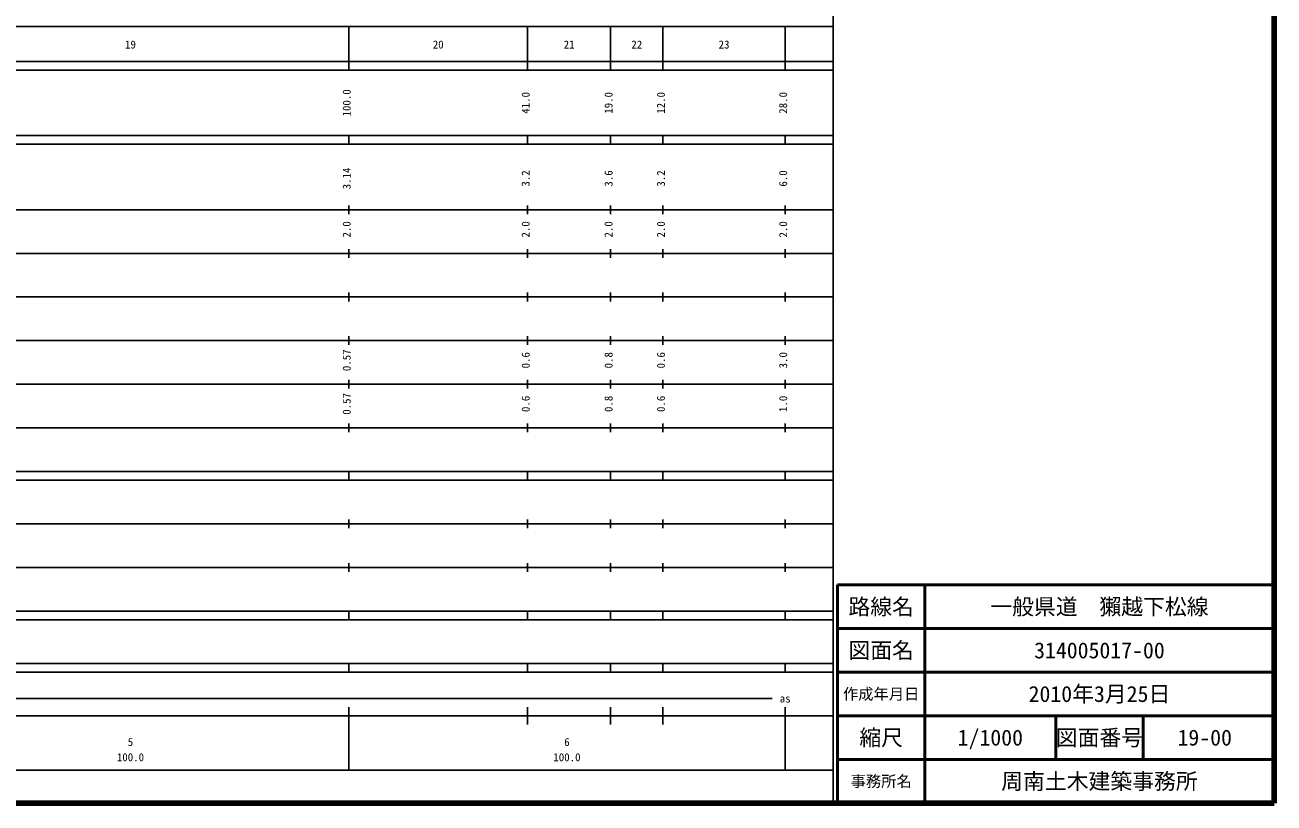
# Model space of a CAD drawing. Units: millimetres on the paper, enlarged 1000 times. Extents: x 40000 to 680000, y 20000 to 380000.
# Drawn here: x 393832 to 680000, y 20000 to 198357 of the extents above; entities that cross this region are included whole.
import ezdxf
from ezdxf.enums import TextEntityAlignment as Align

# ---------------------------------------------------------------- set-up
doc = ezdxf.new("R2010")
doc.units = ezdxf.units.MM
doc.header["$LTSCALE"] = 1000
for name, color, linetype, lineweight in [('M-TTL', 2, 'Continuous', 140), ('M-TTL-BAND', 7, 'Continuous', 25), ('M-TTL-FRAM', 2, 'Continuous', 50), ('M-TTL-LINE', 7, 'Continuous', 50)]:
    doc.layers.add(name, color=color, linetype=linetype, lineweight=lineweight)
doc.layers.add('M-TTL-TXT', color=7, linetype='Continuous')
doc.styles.add('ＭＳ ゴシック', font='')
doc.styles.get('ＭＳ ゴシック').set_extended_font_data('MS Gothic')

msp = doc.modelspace()

# ---------------------------------------------------------------- linework, layer by layer
at = {"layer": 'M-TTL'}
for p, q in [((680000, 20000), (680000, 380000)), ((40000, 20000), (680000, 20000))]:
    msp.add_line(p, q, dxfattribs=at)
at = {"layer": 'M-TTL-BAND'}
for p, q in [((579000, 20000), (579000, 370000)), ((68000, 198000), (579000, 198000)), ((468000, 188000), (468000, 198000)), ((509000, 188000), (509000, 198000)), ((528000, 188000), (528000, 198000)), ((540000, 188000), (540000, 198000)), ((568000, 188000), (568000, 198000)), ((40000, 190000), (579000, 190000)), ((40000, 188000), (579000, 188000)), ((40000, 173000), (579000, 173000)), ((468000, 171000), (468000, 173000)), ((509000, 171000), (509000, 173000)), ((528000, 171000), (528000, 173000)), ((540000, 171000), (540000, 173000)), ((568000, 171000), (568000, 173000)), ((40000, 171000), (579000, 171000)), ((40000, 156000), (579000, 156000)), ((468000, 155000), (468000, 157000)), ((509000, 155000), (509000, 157000)), ((528000, 155000), (528000, 157000)), ((540000, 155000), (540000, 157000)), ((568000, 155000), (568000, 157000)), ((46000, 146000), (579000, 146000)), ((468000, 145000), (468000, 147000)), ((509000, 145000), (509000, 147000)), ((528000, 145000), (528000, 147000)), ((540000, 145000), (540000, 147000)), ((568000, 145000), (568000, 147000)), ((52000, 136000), (579000, 136000)), ((468000, 135000), (468000, 137000)), ((509000, 135000), (509000, 137000)), ((528000, 135000), (528000, 137000)), ((540000, 135000), (540000, 137000)), ((568000, 135000), (568000, 137000)), ((46000, 126000), (579000, 126000)), ((468000, 125000), (468000, 127000)), ((509000, 125000), (509000, 127000)), ((528000, 125000), (528000, 127000)), ((540000, 125000), (540000, 127000)), ((568000, 125000), (568000, 127000)), ((52000, 116000), (579000, 116000)), ((468000, 115000), (468000, 117000)), ((509000, 115000), (509000, 117000)), ((528000, 115000), (528000, 117000)), ((540000, 115000), (540000, 117000)), ((568000, 115000), (568000, 117000)), ((46000, 106000), (579000, 106000)), ((468000, 105000), (468000, 107000)), ((509000, 105000), (509000, 107000)), ((528000, 105000), (528000, 107000)), ((540000, 105000), (540000, 107000)), ((568000, 105000), (568000, 107000)), ((40000, 96000), (579000, 96000)), ((468000, 94000), (468000, 96000)), ((509000, 94000), (509000, 96000)), ((528000, 94000), (528000, 96000)), ((540000, 94000), (540000, 96000)), ((568000, 94000), (568000, 96000)), ((40000, 94000), (579000, 94000)), ((49000, 84000), (579000, 84000)), ((468000, 83000), (468000, 85000)), ((509000, 83000), (509000, 85000)), ((528000, 83000), (528000, 85000)), ((540000, 83000), (540000, 85000)), ((568000, 83000), (568000, 85000)), ((468000, 73000), (468000, 75000)), ((509000, 73000), (509000, 75000)), ((528000, 73000), (528000, 75000)), ((540000, 73000), (540000, 75000)), ((568000, 73000), (568000, 75000)), ((40000, 74000), (579000, 74000)), ((40000, 64000), (579000, 64000)), ((468000, 62000), (468000, 64000)), ((509000, 62000), (509000, 64000)), ((528000, 62000), (528000, 64000)), ((540000, 62000), (540000, 64000)), ((568000, 62000), (568000, 64000)), ((40000, 62000), (579000, 62000)), ((40000, 52000), (579000, 52000)), ((468000, 50000), (468000, 52000)), ((509000, 50000), (509000, 52000)), ((528000, 50000), (528000, 52000)), ((540000, 50000), (540000, 52000)), ((568000, 50000), (568000, 52000)), ((40000, 50000), (579000, 50000)), ((319500, 44000), (565000, 44000)), ((468000, 27500), (468000, 42000)), ((509000, 38000), (509000, 42000)), ((528000, 38000), (528000, 42000)), ((540000, 38000), (540000, 42000)), ((568000, 27500), (568000, 42000)), ((40000, 40000), (579000, 40000)), ((68000, 27500), (579000, 27500))]:
    msp.add_line(p, q, dxfattribs=at)
at = {"layer": 'M-TTL-FRAM'}
for p, q in [((680000, 70000), (580000, 70000)), ((580000, 70000), (580000, 20000))]:
    msp.add_line(p, q, dxfattribs=at)
at = {"layer": 'M-TTL-LINE'}
for p, q in [((600000, 70000), (600000, 20000)), ((680000, 60000), (580000, 60000)), ((680000, 50000), (580000, 50000)), ((680000, 40000), (580000, 40000)), ((630000, 40000), (630000, 30000)), ((650000, 40000), (650000, 30000)), ((680000, 30000), (580000, 30000))]:
    msp.add_line(p, q, dxfattribs=at)

# ---------------------------------------------------------------- texts
at = {"layer": 'M-TTL-BAND', "style": 'ＭＳ ゴシック'}
for s, p in [('19', (418000, 192405)), ('20', (488500, 192405)), ('21', (518500, 192405)), ('22', (534000, 192405)), ('23', (554000, 192405)), ('as', (568000, 42500)), ('5', (418000, 32523)), ('6', (518000, 32523)), ('100.0', (418000, 29033)), ('100.0', (518000, 29033))]:
    msp.add_text(s, height=1833, dxfattribs=at).set_placement(p, align=Align.BOTTOM_CENTER)
for s, p in [('100.0', (469000, 180500)), ('41.0', (510000, 180500)), ('19.0', (529000, 180500)), ('12.0', (541000, 180500)), ('28.0', (569000, 180500)), ('3.14', (469000, 163174)), ('3.2', (510000, 163174)), ('3.6', (529000, 163174)), ('3.2', (541000, 163174)), ('6.0', (569000, 163174)), ('2.0', (469000, 151500)), ('2.0', (510000, 151500)), ('2.0', (529000, 151500)), ('2.0', (541000, 151500)), ('2.0', (569000, 151500)), ('0.57', (469000, 121500)), ('0.6', (510000, 121500)), ('0.8', (529000, 121500)), ('0.6', (541000, 121500)), ('3.0', (569000, 121500)), ('0.57', (469000, 111500)), ('0.6', (510000, 111500)), ('0.8', (529000, 111500)), ('0.6', (541000, 111500)), ('1.0', (569000, 111500))]:
    msp.add_text(s, height=1833, rotation=90, dxfattribs=at).set_placement(p, align=Align.BOTTOM_CENTER)
at = {"layer": 'M-TTL-TXT', "style": 'ＭＳ ゴシック'}
for s, height, p in [('路線名', 3666, (590000, 65000)), ('路線名', 3666, (590000, 65000)), ('一般県道\u3000獺越下松線', 3666, (640000, 65000)), ('図面名', 3666, (590000, 55000)), ('図面名', 3666, (590000, 55000)), ('314005017-00', 3666, (640000, 55000)), ('作成年月日', 2566, (590000, 45000)), ('作成年月日', 2566, (590000, 45000)), ('2010年3月25日', 3666, (640000, 45000)), ('縮尺', 3666, (590000, 35000)), ('縮尺', 3666, (590000, 35000)), ('図面番号', 3666, (640000, 35000)), ('図面番号', 3666, (640000, 35000)), ('1/1000', 3666, (615000, 35000)), ('19-00', 3666, (664125, 35000)), ('事務所名', 2566, (590000, 25000)), ('事務所名', 2566, (590000, 25000)), ('周南土木建築事務所', 3666, (640000, 25000))]:
    msp.add_text(s, height=height, dxfattribs=at).set_placement(p, align=Align.MIDDLE_CENTER)

doc.saveas('drawing.dxf')
